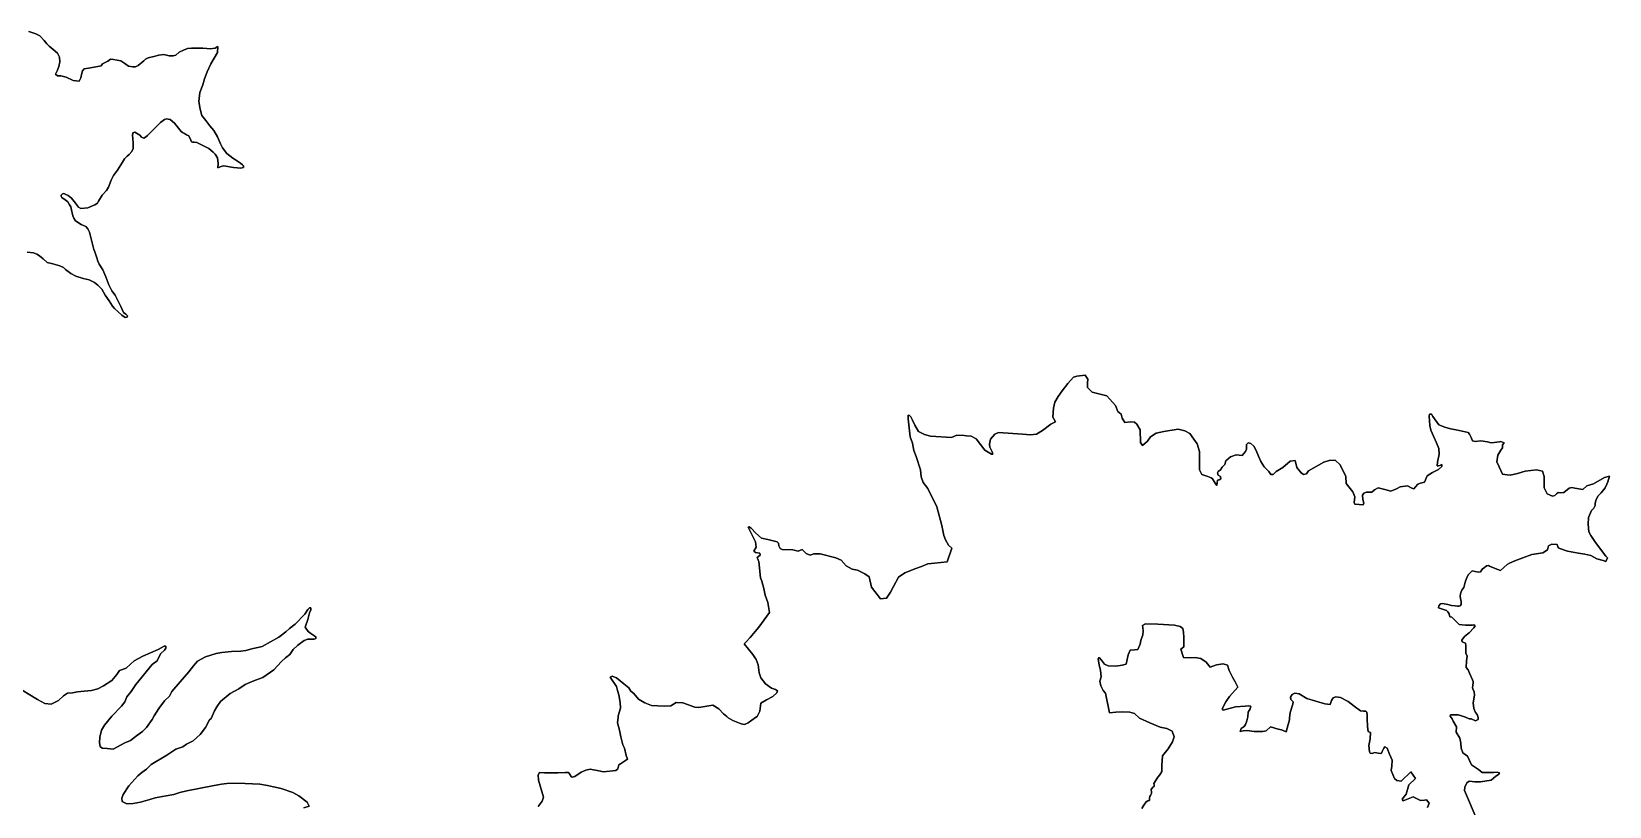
# Model space of a CAD drawing. Header units: inches. Extents: x 141448 to 685535, y 3466439 to 4099221.
# Drawn here: x 455704 to 463404, y 3809832 to 3813614 of the extents above; entities that cross this region are included whole.
import ezdxf

# ---------------------------------------------------------------- set-up
doc = ezdxf.new("R2010")
doc.units = ezdxf.units.IN
doc.header["$MEASUREMENT"] = 0
doc.layers.add('az_county', color=7, linetype='Continuous')

msp = doc.modelspace()

# ---------------------------------------------------------------- linework, layer by layer
at = {"layer": 'az_county'}
for points in [[(455683.34375, 3812537), (455714.4375, 3812533.25), (455729.75, 3812527.75), (455743.03125, 3812519.25), (455761.34375, 3812504.25), (455780.84375, 3812486.75), (455808.25, 3812481), (455841.75, 3812470.5), (455860.03125, 3812462.5), (455869.25, 3812453.25), (455896.53125, 3812433), (455920.9375, 3812420.25), (455955.75, 3812409), (455984.9375, 3812402.75), (456011.125, 3812389.25), (456028.125, 3812376.25), (456047.625, 3812356.25), (456064.03125, 3812327.25), (456083.4375, 3812299.75), (456098.53125, 3812273.25), (456108.9375, 3812262.25), (456145.4375, 3812229.75), (456160.625, 3812218.25), (456171.03125, 3812220), (456171.625, 3812226.75), (456164.9375, 3812234.25), (456153.34375, 3812243.25), (456139.4375, 3812272.75), (456126.125, 3812298.25), (456111.53125, 3812327.25), (456095.84375, 3812349.25), (456080.625, 3812378), (456066.125, 3812416.75), (456051.53125, 3812451.5), (456034.53125, 3812478.25), (456027.9375, 3812493.25), (456023.03125, 3812509), (456012.25, 3812539), (456008.53125, 3812550.75), (455996.53125, 3812595.25), (455986.84375, 3812634.25), (455978.34375, 3812651.75), (455968.75, 3812662), (455945.53125, 3812671.75), (455918.75, 3812690.25), (455910.84375, 3812703.75), (455905.34375, 3812715.25), (455897.53125, 3812749.75), (455895.75, 3812758.75), (455889.75, 3812768), (455881.25, 3812782.25), (455867.84375, 3812792.5), (455852.03125, 3812803.75), (455848.9375, 3812810.25), (455849.53125, 3812815.75), (455855.03125, 3812821.25), (455862.4375, 3812823.25), (455872.25, 3812818.25), (455883.125, 3812814.5), (455898.9375, 3812801), (455919.03125, 3812777.25), (455933.53125, 3812757.5), (455943.9375, 3812750.25), (455978.75, 3812754.25), (456012.34375, 3812768.75), (456025.75, 3812776.25), (456031.34375, 3812786.5), (456048.53125, 3812816.25), (456069.34375, 3812837.75), (456079.125, 3812855.25), (456093.25, 3812889), (456104.84375, 3812911.5), (456123.84375, 3812937.25), (456131.84375, 3812950), (456147.84375, 3812975.75), (456157.625, 3812992.75), (456171.125, 3813006.25), (456179.75, 3813013.25), (456193.125, 3813028.75), (456199.84375, 3813043.25), (456199.34375, 3813065.75), (456198.84375, 3813095.25), (456196.4375, 3813105.75), (456197.75, 3813119.25), (456207.4375, 3813123.25), (456232.4375, 3813108), (456241.53125, 3813098.25), (456251.34375, 3813093.25), (456261.03125, 3813099.25), (456269.625, 3813107.25), (456333.34375, 3813170.75), (456352.84375, 3813184), (456363.84375, 3813188.25), (456371.25, 3813186.25), (456380.9375, 3813185.25), (456401.625, 3813166.75), (456433.84375, 3813126.75), (456441.125, 3813121.75), (456450.25, 3813117), (456460.625, 3813110.75), (456471.53125, 3813105.25), (456480.75, 3813084.5), (456485.53125, 3813076.5), (456490.34375, 3813074.25), (456497.75, 3813073.5), (456511.125, 3813072.25), (456539.75, 3813058), (456569.03125, 3813043.25), (456590.84375, 3813025.5), (456600.625, 3813016.25), (456611.53125, 3812997.75), (456614.53125, 3812969.25), (456613.84375, 3812948.25), (456624.25, 3812953.25), (456634.03125, 3812956.25), (456642.53125, 3812958.25), (456689.53125, 3812951.25), (456725.53125, 3812948), (456732.25, 3812949.25), (456737.75, 3812951), (456738.9375, 3812958.25), (456732.84375, 3812963.25), (456723.125, 3812971.75), (456698.75, 3812987.25), (456686.53125, 3812995.75), (456657.34375, 3813019.25), (456636.75, 3813046.25), (456626.4375, 3813066.75), (456611.25, 3813100.75), (456593.75, 3813130.75), (456573.625, 3813153.75), (456555.34375, 3813179.75), (456535.9375, 3813204.25), (456526.34375, 3813234.75), (456520.34375, 3813272), (456525.9375, 3813316), (456540.75, 3813354.5), (456548.125, 3813383.75), (456561.625, 3813416.75), (456578.84375, 3813455.75), (456611.34375, 3813511.25), (456613.84375, 3813540.75), (456599.84375, 3813532.25), (456576.03125, 3813530.25), (456558.9375, 3813531.75), (456540.75, 3813533), (456506.53125, 3813533.25), (456483.9375, 3813533.25), (456465.625, 3813530.75), (456446.03125, 3813522.75), (456424.75, 3813513.25), (456407.53125, 3813499.25), (456395.34375, 3813496.25), (456376.4375, 3813496.25), (456363.03125, 3813498.75), (456349.625, 3813501.75), (456325.25, 3813498.75), (456300.25, 3813492.75), (456273.84375, 3813485), (456260.4375, 3813479.5), (456251.84375, 3813471.75), (456224.34375, 3813449), (456212.125, 3813441.75), (456198.75, 3813441.75), (456176.75, 3813445.5), (456159.75, 3813457.75), (456139.625, 3813471.25), (456104.84375, 3813478.25), (456089.03125, 3813478.75), (456076.25, 3813469.25), (456051.125, 3813456.25), (456043.75, 3813446), (456027.84375, 3813443), (455982.125, 3813435.75), (455960.75, 3813432.25), (455953.4375, 3813423), (455949.125, 3813411.5), (455945.34375, 3813388.75), (455936.25, 3813371.75), (455906.84375, 3813375.5), (455872.75, 3813390.75), (455846.53125, 3813397.75), (455831.34375, 3813398.25), (455820.9375, 3813405.25), (455824.03125, 3813413.25), (455830.25, 3813425.75), (455837.53125, 3813444.25), (455841.84375, 3813466.25), (455840.125, 3813488.75), (455831.03125, 3813509), (455810.34375, 3813526.25), (455790.34375, 3813543.25), (455778.75, 3813554.25), (455766.53125, 3813570.25), (455744.75, 3813592.5), (455724.53125, 3813602.25), (455690.4375, 3813614)], [(455690.4375, 3813614), (455724.53125, 3813602.25), (455744.75, 3813592.5), (455766.53125, 3813570.25), (455778.75, 3813554.25), (455790.34375, 3813543.25), (455810.34375, 3813526.25), (455831.03125, 3813509), (455840.125, 3813488.75), (455841.84375, 3813466.25), (455837.53125, 3813444.25), (455830.25, 3813425.75), (455824.03125, 3813413.25), (455820.9375, 3813405.25), (455831.34375, 3813398.25), (455846.53125, 3813397.75), (455872.75, 3813390.75), (455906.84375, 3813375.5), (455936.25, 3813371.75), (455945.34375, 3813388.75), (455949.125, 3813411.5), (455953.4375, 3813423), (455960.75, 3813432.25), (455982.125, 3813435.75), (456027.84375, 3813443), (456043.75, 3813446), (456051.125, 3813456.25), (456076.25, 3813469.25), (456089.03125, 3813478.75), (456104.84375, 3813478.25), (456139.625, 3813471.25), (456159.75, 3813457.75), (456176.75, 3813445.5), (456198.75, 3813441.75), (456212.125, 3813441.75), (456224.34375, 3813449), (456251.84375, 3813471.75), (456260.4375, 3813479.5), (456273.84375, 3813485), (456300.25, 3813492.75), (456325.25, 3813498.75), (456349.625, 3813501.75), (456363.03125, 3813498.75), (456376.4375, 3813496.25), (456395.34375, 3813496.25), (456407.53125, 3813499.25), (456424.75, 3813513.25), (456446.03125, 3813522.75), (456465.625, 3813530.75), (456483.9375, 3813533.25), (456506.53125, 3813533.25), (456540.75, 3813533), (456558.9375, 3813531.75), (456576.03125, 3813530.25), (456599.84375, 3813532.25), (456613.84375, 3813540.75), (456611.34375, 3813511.25), (456578.84375, 3813455.75), (456561.625, 3813416.75), (456548.125, 3813383.75), (456540.75, 3813354.5), (456525.9375, 3813316), (456520.34375, 3813272), (456526.34375, 3813234.75), (456535.9375, 3813204.25), (456555.34375, 3813179.75), (456573.625, 3813153.75), (456593.75, 3813130.75), (456611.25, 3813100.75), (456626.4375, 3813066.75), (456636.75, 3813046.25), (456657.34375, 3813019.25), (456686.53125, 3812995.75), (456698.75, 3812987.25), (456723.125, 3812971.75), (456732.84375, 3812963.25), (456738.9375, 3812958.25), (456737.75, 3812951), (456732.25, 3812949.25), (456725.53125, 3812948), (456689.53125, 3812951.25), (456642.53125, 3812958.25), (456634.03125, 3812956.25), (456624.25, 3812953.25), (456613.84375, 3812948.25), (456614.53125, 3812969.25), (456611.53125, 3812997.75), (456600.625, 3813016.25), (456590.84375, 3813025.5), (456569.03125, 3813043.25), (456539.75, 3813058), (456511.125, 3813072.25), (456497.75, 3813073.5), (456490.34375, 3813074.25), (456485.53125, 3813076.5), (456480.75, 3813084.5), (456471.53125, 3813105.25), (456460.625, 3813110.75), (456450.25, 3813117), (456441.125, 3813121.75), (456433.84375, 3813126.75), (456401.625, 3813166.75), (456380.9375, 3813185.25), (456371.25, 3813186.25), (456363.84375, 3813188.25), (456352.84375, 3813184), (456333.34375, 3813170.75), (456269.625, 3813107.25), (456261.03125, 3813099.25), (456251.34375, 3813093.25), (456241.53125, 3813098.25), (456232.4375, 3813108), (456207.4375, 3813123.25), (456197.75, 3813119.25), (456196.4375, 3813105.75), (456198.84375, 3813095.25), (456199.34375, 3813065.75), (456199.84375, 3813043.25), (456193.125, 3813028.75), (456179.75, 3813013.25), (456171.125, 3813006.25), (456157.625, 3812992.75), (456147.84375, 3812975.75), (456131.84375, 3812950), (456123.84375, 3812937.25), (456104.84375, 3812911.5), (456093.25, 3812889), (456079.125, 3812855.25), (456069.34375, 3812837.75), (456048.53125, 3812816.25), (456031.34375, 3812786.5), (456025.75, 3812776.25), (456012.34375, 3812768.75), (455978.75, 3812754.25), (455943.9375, 3812750.25), (455933.53125, 3812757.5), (455919.03125, 3812777.25), (455898.9375, 3812801), (455883.125, 3812814.5), (455872.25, 3812818.25), (455862.4375, 3812823.25), (455855.03125, 3812821.25), (455849.53125, 3812815.75), (455848.9375, 3812810.25), (455852.03125, 3812803.75), (455867.84375, 3812792.5), (455881.25, 3812782.25), (455889.75, 3812768), (455895.75, 3812758.75), (455897.53125, 3812749.75), (455905.34375, 3812715.25), (455910.84375, 3812703.75), (455918.75, 3812690.25), (455945.53125, 3812671.75), (455968.75, 3812662), (455978.34375, 3812651.75), (455986.84375, 3812634.25), (455996.53125, 3812595.25), (456008.53125, 3812550.75), (456012.25, 3812539), (456023.03125, 3812509), (456027.9375, 3812493.25), (456034.53125, 3812478.25), (456051.53125, 3812451.5), (456066.125, 3812416.75), (456080.625, 3812378), (456095.84375, 3812349.25), (456111.53125, 3812327.25), (456126.125, 3812298.25), (456139.4375, 3812272.75), (456153.34375, 3812243.25), (456164.9375, 3812234.25), (456171.625, 3812226.75), (456171.03125, 3812220), (456160.625, 3812218.25), (456145.4375, 3812229.75), (456108.9375, 3812262.25), (456098.53125, 3812273.25), (456083.4375, 3812299.75), (456064.03125, 3812327.25), (456047.625, 3812356.25), (456028.125, 3812376.25), (456011.125, 3812389.25), (455984.9375, 3812402.75), (455955.75, 3812409), (455920.9375, 3812420.25), (455896.53125, 3812433), (455869.25, 3812453.25), (455860.03125, 3812462.5), (455841.75, 3812470.5), (455808.25, 3812481), (455780.84375, 3812486.75), (455761.34375, 3812504.25), (455743.03125, 3812519.25), (455729.75, 3812527.75), (455714.4375, 3812533.25), (455683.34375, 3812537)], [(462758.875, 3809764.75), (462697.0625, 3809909.25), (462697.78125, 3809925.75), (462707.5625, 3809947.75), (462719.78125, 3809955.25), (462733.78125, 3809953.75), (462746.5625, 3809952), (462775.28125, 3809952.5), (462826.5625, 3809959.75), (462849.15625, 3809979.75), (462863.28125, 3809987.75), (462866.875, 3809995.75), (462856.5625, 3809999.75), (462837.65625, 3809997.5), (462823.0625, 3809997), (462783.375, 3809998.25), (462764.46875, 3810013), (462731.0625, 3810035.25), (462711.5625, 3810078), (462689.0625, 3810094), (462680.0625, 3810116), (462678.28125, 3810141.75), (462674.0625, 3810164.75), (462656.46875, 3810194.75), (462657.15625, 3810220), (462641.375, 3810248.75), (462635.875, 3810260.25), (462626.875, 3810273.25), (462629.28125, 3810280), (462646.375, 3810279.25), (462665.28125, 3810279.75), (462681.78125, 3810273.75), (462701.28125, 3810268.25), (462718.875, 3810260.25), (462730.0625, 3810259.25), (462751.28125, 3810250.75), (462764.0625, 3810256.25), (462764.0625, 3810265.5), (462759.28125, 3810280.75), (462750.0625, 3810291.25), (462742.28125, 3810310.25), (462738.65625, 3810337.25), (462746.0625, 3810375), (462744.375, 3810392.25), (462738.28125, 3810405.5), (462735.28125, 3810411.75), (462737.78125, 3810423.25), (462739.5625, 3810434.75), (462739.5625, 3810441.75), (462735.375, 3810449.75), (462720.875, 3810482.75), (462714.78125, 3810499.25), (462705.65625, 3810510.25), (462707.0625, 3810543.25), (462709.5625, 3810565.25), (462704.0625, 3810580.5), (462702.875, 3810598.25), (462704.15625, 3810616.5), (462702.375, 3810628.75), (462693.28125, 3810632.5), (462685.96875, 3810636.25), (462683.5625, 3810644.25), (462697.5625, 3810660.75), (462712.875, 3810674.75), (462719.0625, 3810679.5), (462742.875, 3810703.25), (462749.65625, 3810714.25), (462741.78125, 3810718.5), (462735.0625, 3810716.75), (462701.46875, 3810716.25), (462670.375, 3810720), (462647.875, 3810742.75), (462635.78125, 3810755.5), (462625.875, 3810757.25), (462621.78125, 3810772.25), (462615.65625, 3810782.5), (462608.96875, 3810789.25), (462594.96875, 3810793.5), (462585.15625, 3810796), (462569.96875, 3810801.75), (462571.78125, 3810810.75), (462580.375, 3810821.75), (462589.5625, 3810822.75), (462615.15625, 3810817.25), (462632.875, 3810812.25), (462650.5625, 3810811.25), (462662.0625, 3810809.25), (462668.78125, 3810809.75), (462676.15625, 3810811), (462679.875, 3810817.25), (462679.875, 3810824.5), (462681.0625, 3810832.25), (462679.28125, 3810839.75), (462678.0625, 3810845.25), (462676.28125, 3810859.75), (462677.5625, 3810869.75), (462680.65625, 3810880.25), (462683.0625, 3810888), (462687.96875, 3810894.25), (462694.0625, 3810901.25), (462700.28125, 3810926.5), (462705.875, 3810944.75), (462714.46875, 3810961.75), (462734.65625, 3810981.25), (462763.875, 3810975.75), (462775.46875, 3810977), (462784.78125, 3810991), (462792.0625, 3810997), (462804.875, 3811006.25), (462814.0625, 3811008.75), (462819.5625, 3811004.25), (462845.78125, 3810993.75), (462872.5625, 3810983.25), (462904.96875, 3811013.75), (462916.5625, 3811018.75), (462942.875, 3811030.25), (462981.875, 3811044.75), (463024.65625, 3811062.25), (463079.5625, 3811069.5), (463102.28125, 3811084), (463106.5625, 3811103.75), (463123.0625, 3811111.5), (463148.65625, 3811110.75), (463152.28125, 3811098.5), (463157.78125, 3811092.25), (463199.28125, 3811077.75), (463253.46875, 3811068.25), (463284.5625, 3811063.75), (463313.875, 3811056.5), (463343.0625, 3811041.25), (463374.15625, 3811032.25), (463386.375, 3811028.25), (463394.375, 3811045.25), (463387.0625, 3811053.75), (463336.5625, 3811120), (463313.5625, 3811153.75), (463303.875, 3811172.75), (463300.28125, 3811210.5), (463301.65625, 3811242.25), (463316.375, 3811275.75), (463328.5625, 3811287.5), (463334.78125, 3811300.25), (463334.15625, 3811312.5), (463338.5625, 3811329.75), (463349.5625, 3811348.5), (463363.0625, 3811362.5), (463382.5625, 3811386.75), (463391.875, 3811404.75), (463396.15625, 3811416.25), (463404.15625, 3811444.75), (463380.375, 3811437.75), (463325.96875, 3811407.25), (463293.5625, 3811396.25), (463274.5625, 3811378.75), (463234.96875, 3811385.75), (463220.375, 3811389.25), (463207.5625, 3811386.25), (463181.875, 3811363.75), (463164.78125, 3811363.25), (463153.78125, 3811365), (463145.28125, 3811357.75), (463138.46875, 3811349.75), (463126.28125, 3811346.25), (463100.65625, 3811358.5), (463085.5625, 3811387.75), (463084.96875, 3811408.25), (463086.28125, 3811441.75), (463077.875, 3811468), (463048.5625, 3811475.25), (462993.0625, 3811467.75), (462955.15625, 3811456.75), (462919.15625, 3811448.25), (462905.78125, 3811450.75), (462882.5625, 3811454), (462865.5625, 3811490.25), (462855.28125, 3811514), (462859.0625, 3811547), (462874.375, 3811570.75), (462882.96875, 3811582.25), (462881.78125, 3811596.25), (462890.96875, 3811606.75), (462873.875, 3811613.5), (462867.875, 3811612.25), (462841.5625, 3811608.75), (462827.5625, 3811606.25), (462808.65625, 3811611.75), (462776.875, 3811615.75), (462749.46875, 3811614), (462735.46875, 3811615.75), (462729.375, 3811632.25), (462721.5625, 3811648.75), (462714.875, 3811657.5), (462656.875, 3811670.5), (462628.875, 3811675.5), (462600.28125, 3811683.5), (462571.5625, 3811694.75), (462543.0625, 3811735.75), (462536.375, 3811746.25), (462525.96875, 3811747.25), (462524.15625, 3811737), (462528.28125, 3811691.25), (462533.0625, 3811669.25), (462545.15625, 3811638.5), (462560.375, 3811607.25), (462571.28125, 3811579.25), (462573.5625, 3811551), (462564.28125, 3811512.5), (462563.0625, 3811495.25), (462569.78125, 3811494.75), (462580.78125, 3811497.75), (462586.875, 3811500.25), (462585.5625, 3811491.75), (462569.65625, 3811476.25), (462540.375, 3811462.5), (462514.0625, 3811446), (462501.15625, 3811415.5), (462482.875, 3811410), (462468.78125, 3811405.75), (462458.375, 3811392.25), (462449.15625, 3811382), (462440.0625, 3811385.25), (462418.0625, 3811396.25), (462382.78125, 3811391.5), (462364.375, 3811383), (462336.875, 3811370.75), (462308.28125, 3811378.75), (462275.875, 3811387.5), (462258.28125, 3811377.25), (462244.15625, 3811366.25), (462217.875, 3811365.25), (462205.0625, 3811361.5), (462198.375, 3811351.25), (462200.78125, 3811330.25), (462204.875, 3811312.75), (462202.46875, 3811304.75), (462183.5625, 3811305.75), (462162.28125, 3811307.75), (462158.5625, 3811315.75), (462161.0625, 3811343.25), (462152.65625, 3811368.25), (462119.875, 3811408.75), (462117.46875, 3811443), (462090.28125, 3811498.75), (462066.46875, 3811522.25), (462036.5625, 3811520.25), (462009.78125, 3811512.5), (461935.78125, 3811469.75), (461925.96875, 3811454.75), (461911.375, 3811452.75), (461899.78125, 3811460.25), (461879.0625, 3811486), (461869.875, 3811519.75), (461845.65625, 3811516.75), (461810.15625, 3811486.75), (461778.375, 3811466.75), (461763.65625, 3811452.25), (461751.46875, 3811452.75), (461741.78125, 3811466.25), (461718.65625, 3811489), (461702.875, 3811515.75), (461691.375, 3811541), (461680.46875, 3811568.75), (461669.5625, 3811590.75), (461654.375, 3811602.75), (461641.5625, 3811606.75), (461632.375, 3811598.75), (461632.28125, 3811576.25), (461628.5625, 3811564.5), (461612.0625, 3811544.25), (461582.78125, 3811547.5), (461555.28125, 3811538.25), (461532.0625, 3811518.25), (461527.78125, 3811501.25), (461513.65625, 3811488.5), (461506.28125, 3811475.75), (461494.65625, 3811467.25), (461491.5625, 3811461), (461494.5625, 3811449.25), (461505.5625, 3811442.75), (461508.5625, 3811430.25), (461499.375, 3811426.75), (461490.875, 3811423.75), (461488.96875, 3811398.75), (461479.875, 3811409.25), (461467.78125, 3811430.5), (461460.375, 3811436), (461444.5625, 3811441.75), (461415.875, 3811452.75), (461403.15625, 3811474.75), (461402.875, 3811564), (461391.96875, 3811601.75), (461375.5625, 3811624.75), (461356.78125, 3811652.75), (461331.78125, 3811665.75), (461299.46875, 3811673.25), (461229.875, 3811662.25), (461191.46875, 3811653.75), (461164.5625, 3811636.25), (461149.28125, 3811614.25), (461125.96875, 3811593), (461115.0625, 3811608.25), (461113.375, 3811670.75), (461098.28125, 3811697.75), (461087.28125, 3811708.25), (461066.5625, 3811709.25), (461039.0625, 3811706.25), (461026.96875, 3811726.75), (461022.15625, 3811746.75), (461005.78125, 3811759.75), (460993.5625, 3811789.75), (460951.65625, 3811836.75), (460879.78125, 3811854.75), (460857.875, 3811876.75), (460857.46875, 3811891), (460857.28125, 3811899.5), (460859.15625, 3811916.75), (460845.28125, 3811936.25), (460804.875, 3811932.25), (460789.0625, 3811927.25), (460761.5625, 3811896.25), (460733.375, 3811860.25), (460713.78125, 3811832.75), (460698.375, 3811805.75), (460690.96875, 3811776), (460688.375, 3811732), (460701.78125, 3811710), (460677.875, 3811698.25), (460638.15625, 3811666.75), (460607.5625, 3811649.75), (460578.28125, 3811646.25), (460540.46875, 3811649.25), (460422.15625, 3811657.25), (460405.0625, 3811649.75), (460383.5625, 3811624.75), (460379.28125, 3811600.25), (460379.875, 3811586.25), (460392.5625, 3811562.25), (460394.96875, 3811551.25), (460388.28125, 3811552), (460355.375, 3811571.25), (460313.46875, 3811626.25), (460289.78125, 3811639.75), (460267.375, 3811641.25), (460254.875, 3811642.25), (460218.96875, 3811643.75), (460193.28125, 3811632.75), (460091.375, 3811638.75), (460061.5625, 3811647.75), (460032.875, 3811662.75), (460014.0625, 3811693.75), (460003.28125, 3811717.25), (459994.78125, 3811734.25), (459988.65625, 3811739.75), (459981.875, 3811741), (459981.875, 3811724), (459992.5625, 3811635.75), (460002.875, 3811605.75), (460010.0625, 3811569.25), (460020.96875, 3811539.75), (460042.78125, 3811474.25), (460045.65625, 3811441.25), (460055.375, 3811413.75), (460078.375, 3811383.75), (460121.375, 3811295), (460146.15625, 3811203.25), (460156.375, 3811154.25), (460164.875, 3811133.5), (460178.15625, 3811107.25), (460194.5625, 3811092.25), (460173.0625, 3811025.25), (460110.78125, 3811019.25), (460077.28125, 3811015.75), (460047.28125, 3811003.75), (460019.78125, 3810994), (459966.0625, 3810972.75), (459935.46875, 3810951.5), (459909.78125, 3810906.25), (459895.5625, 3810878.25), (459875.96875, 3810848.25), (459846.65625, 3810844.75), (459803.5625, 3810903), (459790.875, 3810952.5), (459770.875, 3810967.75), (459734.28125, 3810984.5), (459709.28125, 3810990.25), (459679.375, 3811006.75), (459655.0625, 3811033.75), (459628.875, 3811044.75), (459553.375, 3811064.75), (459520.96875, 3811065.25), (459503.84375, 3811058.75), (459484.9375, 3811066.75), (459465.53125, 3811086.25), (459445.34375, 3811077.25), (459418.53125, 3811085.25), (459367.34375, 3811086), (459356.9375, 3811091.5), (459350.84375, 3811103.75), (459349.03125, 3811116.75), (459342.34375, 3811124), (459329.53125, 3811126.5), (459297.25, 3811134.5), (459265.53125, 3811142), (459239.4375, 3811165.25), (459215.75, 3811191), (459205.34375, 3811197.25), (459200.53125, 3811194.75), (459216.25, 3811166), (459236.84375, 3811123.75), (459239.84375, 3811098), (459228.25, 3811078.5), (459237.34375, 3811071.75), (459258.625, 3811068), (459260.4375, 3811058.75), (459244.53125, 3811046.75), (459250.03125, 3811034.25), (459253.03125, 3811028.25), (459261.9375, 3810948.25), (459267.9375, 3810931.75), (459278.25, 3810895.75), (459284.84375, 3810863.25), (459296.9375, 3810828.25), (459305.34375, 3810778.25), (459253.84375, 3810707.25), (459226.84375, 3810676.75), (459210.9375, 3810657.25), (459189.53125, 3810634.25), (459180.9375, 3810626.25), (459224.125, 3810574.25), (459239.84375, 3810549.75), (459249.53125, 3810522.75), (459254.9375, 3810483.75), (459262.84375, 3810459.75), (459285.25, 3810430.25), (459315.75, 3810409.5), (459334.625, 3810402.25), (459343.75, 3810396), (459341.25, 3810387.25), (459321.75, 3810368.5), (459290.53125, 3810353.25), (459263.03125, 3810336.25), (459258.03125, 3810296.75), (459244.53125, 3810271.75), (459237.53125, 3810266.75), (459200.53125, 3810240), (459184.03125, 3810231.5), (459167.53125, 3810234.75), (459126.03125, 3810251.75), (459102.9375, 3810265.25), (459096.75, 3810270.75), (459081.625, 3810283.75), (459057.9375, 3810308.25), (459029.34375, 3810326.25), (458960.34375, 3810315.25), (458940.84375, 3810317.25), (458882.9375, 3810338.25), (458849.34375, 3810340.25), (458823.75, 3810323.75), (458791.34375, 3810321.25), (458729.125, 3810325.25), (458704.34375, 3810335.25), (458696.84375, 3810338.25), (458665.25, 3810356), (458642.75, 3810383), (458628.75, 3810395.25), (458618.34375, 3810411.75), (458595.25, 3810430.75), (458558.125, 3810459.75), (458536.84375, 3810467.75), (458527.03125, 3810463.5), (458558.625, 3810416.75), (458564.03125, 3810397.25), (458569.53125, 3810376.5), (458577.34375, 3810340.25), (458578.4375, 3810311.75), (458567.34375, 3810275), (458566.625, 3810268.5), (458563.53125, 3810239.75), (458573.25, 3810204.25), (458580.34375, 3810171.25), (458590.03125, 3810132.5), (458597.9375, 3810116), (458606.34375, 3810081.25), (458611.84375, 3810062.75), (458577.53125, 3810040.25), (458570.84375, 3810034.75), (458565.84375, 3810015.75), (458555.53125, 3810008), (458495.75, 3810000.75), (458472.53125, 3810006.25), (458429.84375, 3810014.5), (458408.4375, 3810009.25), (458385.84375, 3810000), (458354.75, 3809978.75), (458343.03125, 3809975.75), (458337.03125, 3809978.75), (458328.53125, 3809991), (458324.84375, 3809997.25), (458307.75, 3809997.75), (458273.03125, 3809996.75), (458235.125, 3809995.75), (458207.03125, 3809996.75), (458183.34375, 3809998.25), (458176.53125, 3809986.75), (458178.34375, 3809960.75), (458203.03125, 3809877.75), (458195.75, 3809857.75), (458176.75, 3809831.25)], [(458176.75, 3809831.25), (458195.75, 3809857.75), (458203.03125, 3809877.75), (458178.34375, 3809960.75), (458176.53125, 3809986.75), (458183.34375, 3809998.25), (458207.03125, 3809996.75), (458235.125, 3809995.75), (458273.03125, 3809996.75), (458307.75, 3809997.75), (458324.84375, 3809997.25), (458328.53125, 3809991), (458337.03125, 3809978.75), (458343.03125, 3809975.75), (458354.75, 3809978.75), (458385.84375, 3810000), (458408.4375, 3810009.25), (458429.84375, 3810014.5), (458472.53125, 3810006.25), (458495.75, 3810000.75), (458555.53125, 3810008), (458565.84375, 3810015.75), (458570.84375, 3810034.75), (458577.53125, 3810040.25), (458611.84375, 3810062.75), (458606.34375, 3810081.25), (458597.9375, 3810116), (458590.03125, 3810132.5), (458580.34375, 3810171.25), (458573.25, 3810204.25), (458563.53125, 3810239.75), (458566.625, 3810268.5), (458567.34375, 3810275), (458578.4375, 3810311.75), (458577.34375, 3810340.25), (458569.53125, 3810376.5), (458564.03125, 3810397.25), (458558.625, 3810416.75), (458527.03125, 3810463.5), (458536.84375, 3810467.75), (458558.125, 3810459.75), (458595.25, 3810430.75), (458618.34375, 3810411.75), (458628.75, 3810395.25), (458642.75, 3810383), (458665.25, 3810356), (458696.84375, 3810338.25), (458704.34375, 3810335.25), (458729.125, 3810325.25), (458791.34375, 3810321.25), (458823.75, 3810323.75), (458849.34375, 3810340.25), (458882.9375, 3810338.25), (458940.84375, 3810317.25), (458960.34375, 3810315.25), (459029.34375, 3810326.25), (459057.9375, 3810308.25), (459081.625, 3810283.75), (459096.75, 3810270.75), (459102.9375, 3810265.25), (459126.03125, 3810251.75), (459167.53125, 3810234.75), (459184.03125, 3810231.5), (459200.53125, 3810240), (459237.53125, 3810266.75), (459244.53125, 3810271.75), (459258.03125, 3810296.75), (459263.03125, 3810336.25), (459290.53125, 3810353.25), (459321.75, 3810368.5), (459341.25, 3810387.25), (459343.75, 3810396), (459334.625, 3810402.25), (459315.75, 3810409.5), (459285.25, 3810430.25), (459262.84375, 3810459.75), (459254.9375, 3810483.75), (459249.53125, 3810522.75), (459239.84375, 3810549.75), (459224.125, 3810574.25), (459180.9375, 3810626.25), (459189.53125, 3810634.25), (459210.9375, 3810657.25), (459226.84375, 3810676.75), (459253.84375, 3810707.25), (459305.34375, 3810778.25), (459296.9375, 3810828.25), (459284.84375, 3810863.25), (459278.25, 3810895.75), (459267.9375, 3810931.75), (459261.9375, 3810948.25), (459253.03125, 3811028.25), (459250.03125, 3811034.25), (459244.53125, 3811046.75), (459260.4375, 3811058.75), (459258.625, 3811068), (459237.34375, 3811071.75), (459228.25, 3811078.5), (459239.84375, 3811098), (459236.84375, 3811123.75), (459216.25, 3811166), (459200.53125, 3811194.75), (459205.34375, 3811197.25), (459215.75, 3811191), (459239.4375, 3811165.25), (459265.53125, 3811142), (459297.25, 3811134.5), (459329.53125, 3811126.5), (459342.34375, 3811124), (459349.03125, 3811116.75), (459350.84375, 3811103.75), (459356.9375, 3811091.5), (459367.34375, 3811086), (459418.53125, 3811085.25), (459445.34375, 3811077.25), (459465.53125, 3811086.25), (459484.9375, 3811066.75), (459503.84375, 3811058.75), (459520.96875, 3811065.25), (459553.375, 3811064.75), (459628.875, 3811044.75), (459655.0625, 3811033.75), (459679.375, 3811006.75), (459709.28125, 3810990.25), (459734.28125, 3810984.5), (459770.875, 3810967.75), (459790.875, 3810952.5), (459803.5625, 3810903), (459846.65625, 3810844.75), (459875.96875, 3810848.25), (459895.5625, 3810878.25), (459909.78125, 3810906.25), (459935.46875, 3810951.5), (459966.0625, 3810972.75), (460019.78125, 3810994), (460047.28125, 3811003.75), (460077.28125, 3811015.75), (460110.78125, 3811019.25), (460173.0625, 3811025.25), (460194.5625, 3811092.25), (460178.15625, 3811107.25), (460164.875, 3811133.5), (460156.375, 3811154.25), (460146.15625, 3811203.25), (460121.375, 3811295), (460078.375, 3811383.75), (460055.375, 3811413.75), (460045.65625, 3811441.25), (460042.78125, 3811474.25), (460020.96875, 3811539.75), (460010.0625, 3811569.25), (460002.875, 3811605.75), (459992.5625, 3811635.75), (459981.875, 3811724), (459981.875, 3811741), (459988.65625, 3811739.75), (459994.78125, 3811734.25), (460003.28125, 3811717.25), (460014.0625, 3811693.75), (460032.875, 3811662.75), (460061.5625, 3811647.75), (460091.375, 3811638.75), (460193.28125, 3811632.75), (460218.96875, 3811643.75), (460254.875, 3811642.25), (460267.375, 3811641.25), (460289.78125, 3811639.75), (460313.46875, 3811626.25), (460355.375, 3811571.25), (460388.28125, 3811552), (460394.96875, 3811551.25), (460392.5625, 3811562.25), (460379.875, 3811586.25), (460379.28125, 3811600.25), (460383.5625, 3811624.75), (460405.0625, 3811649.75), (460422.15625, 3811657.25), (460540.46875, 3811649.25), (460578.28125, 3811646.25), (460607.5625, 3811649.75), (460638.15625, 3811666.75), (460677.875, 3811698.25), (460701.78125, 3811710), (460688.375, 3811732), (460690.96875, 3811776), (460698.375, 3811805.75), (460713.78125, 3811832.75), (460733.375, 3811860.25), (460761.5625, 3811896.25), (460789.0625, 3811927.25), (460804.875, 3811932.25), (460845.28125, 3811936.25), (460859.15625, 3811916.75), (460857.28125, 3811899.5), (460857.46875, 3811891), (460857.875, 3811876.75), (460879.78125, 3811854.75), (460951.65625, 3811836.75), (460993.5625, 3811789.75), (461005.78125, 3811759.75), (461022.15625, 3811746.75), (461026.96875, 3811726.75), (461039.0625, 3811706.25), (461066.5625, 3811709.25), (461087.28125, 3811708.25), (461098.28125, 3811697.75), (461113.375, 3811670.75), (461115.0625, 3811608.25), (461125.96875, 3811593), (461149.28125, 3811614.25), (461164.5625, 3811636.25), (461191.46875, 3811653.75), (461229.875, 3811662.25), (461299.46875, 3811673.25), (461331.78125, 3811665.75), (461356.78125, 3811652.75), (461375.5625, 3811624.75), (461391.96875, 3811601.75), (461402.875, 3811564), (461403.15625, 3811474.75), (461415.875, 3811452.75), (461444.5625, 3811441.75), (461460.375, 3811436), (461467.78125, 3811430.5), (461479.875, 3811409.25), (461488.96875, 3811398.75), (461490.875, 3811423.75), (461499.375, 3811426.75), (461508.5625, 3811430.25), (461505.5625, 3811442.75), (461494.5625, 3811449.25), (461491.5625, 3811461), (461494.65625, 3811467.25), (461506.28125, 3811475.75), (461513.65625, 3811488.5), (461527.78125, 3811501.25), (461532.0625, 3811518.25), (461555.28125, 3811538.25), (461582.78125, 3811547.5), (461612.0625, 3811544.25), (461628.5625, 3811564.5), (461632.28125, 3811576.25), (461632.375, 3811598.75), (461641.5625, 3811606.75), (461654.375, 3811602.75), (461669.5625, 3811590.75), (461680.46875, 3811568.75), (461691.375, 3811541), (461702.875, 3811515.75), (461718.65625, 3811489), (461741.78125, 3811466.25), (461751.46875, 3811452.75), (461763.65625, 3811452.25), (461778.375, 3811466.75), (461810.15625, 3811486.75), (461845.65625, 3811516.75), (461869.875, 3811519.75), (461879.0625, 3811486), (461899.78125, 3811460.25), (461911.375, 3811452.75), (461925.96875, 3811454.75), (461935.78125, 3811469.75), (462009.78125, 3811512.5), (462036.5625, 3811520.25), (462066.46875, 3811522.25), (462090.28125, 3811498.75), (462117.46875, 3811443), (462119.875, 3811408.75), (462152.65625, 3811368.25), (462161.0625, 3811343.25), (462158.5625, 3811315.75), (462162.28125, 3811307.75), (462183.5625, 3811305.75), (462202.46875, 3811304.75), (462204.875, 3811312.75), (462200.78125, 3811330.25), (462198.375, 3811351.25), (462205.0625, 3811361.5), (462217.875, 3811365.25), (462244.15625, 3811366.25), (462258.28125, 3811377.25), (462275.875, 3811387.5), (462308.28125, 3811378.75), (462336.875, 3811370.75), (462364.375, 3811383), (462382.78125, 3811391.5), (462418.0625, 3811396.25), (462440.0625, 3811385.25), (462449.15625, 3811382), (462458.375, 3811392.25), (462468.78125, 3811405.75), (462482.875, 3811410), (462501.15625, 3811415.5), (462514.0625, 3811446), (462540.375, 3811462.5), (462569.65625, 3811476.25), (462585.5625, 3811491.75), (462586.875, 3811500.25), (462580.78125, 3811497.75), (462569.78125, 3811494.75), (462563.0625, 3811495.25), (462564.28125, 3811512.5), (462573.5625, 3811551), (462571.28125, 3811579.25), (462560.375, 3811607.25), (462545.15625, 3811638.5), (462533.0625, 3811669.25), (462528.28125, 3811691.25), (462524.15625, 3811737), (462525.96875, 3811747.25), (462536.375, 3811746.25), (462543.0625, 3811735.75), (462571.5625, 3811694.75), (462600.28125, 3811683.5), (462628.875, 3811675.5), (462656.875, 3811670.5), (462714.875, 3811657.5), (462721.5625, 3811648.75), (462729.375, 3811632.25), (462735.46875, 3811615.75), (462749.46875, 3811614), (462776.875, 3811615.75), (462808.65625, 3811611.75), (462827.5625, 3811606.25), (462841.5625, 3811608.75), (462867.875, 3811612.25), (462873.875, 3811613.5), (462890.96875, 3811606.75), (462881.78125, 3811596.25), (462882.96875, 3811582.25), (462874.375, 3811570.75), (462859.0625, 3811547), (462855.28125, 3811514), (462865.5625, 3811490.25), (462882.5625, 3811454), (462905.78125, 3811450.75), (462919.15625, 3811448.25), (462955.15625, 3811456.75), (462993.0625, 3811467.75), (463048.5625, 3811475.25), (463077.875, 3811468), (463086.28125, 3811441.75), (463084.96875, 3811408.25), (463085.5625, 3811387.75), (463100.65625, 3811358.5), (463126.28125, 3811346.25), (463138.46875, 3811349.75), (463145.28125, 3811357.75), (463153.78125, 3811365), (463164.78125, 3811363.25), (463181.875, 3811363.75), (463207.5625, 3811386.25), (463220.375, 3811389.25), (463234.96875, 3811385.75), (463274.5625, 3811378.75), (463293.5625, 3811396.25), (463325.96875, 3811407.25), (463380.375, 3811437.75), (463404.15625, 3811444.75), (463396.15625, 3811416.25), (463391.875, 3811404.75), (463382.5625, 3811386.75), (463363.0625, 3811362.5), (463349.5625, 3811348.5), (463338.5625, 3811329.75), (463334.15625, 3811312.5), (463334.78125, 3811300.25), (463328.5625, 3811287.5), (463316.375, 3811275.75), (463301.65625, 3811242.25), (463300.28125, 3811210.5), (463303.875, 3811172.75), (463313.5625, 3811153.75), (463336.5625, 3811120), (463387.0625, 3811053.75), (463394.375, 3811045.25), (463386.375, 3811028.25), (463374.15625, 3811032.25), (463343.0625, 3811041.25), (463313.875, 3811056.5), (463284.5625, 3811063.75), (463253.46875, 3811068.25), (463199.28125, 3811077.75), (463157.78125, 3811092.25), (463152.28125, 3811098.5), (463148.65625, 3811110.75), (463123.0625, 3811111.5), (463106.5625, 3811103.75), (463102.28125, 3811084), (463079.5625, 3811069.5), (463024.65625, 3811062.25), (462981.875, 3811044.75), (462942.875, 3811030.25), (462916.5625, 3811018.75), (462904.96875, 3811013.75), (462872.5625, 3810983.25), (462845.78125, 3810993.75), (462819.5625, 3811004.25), (462814.0625, 3811008.75), (462804.875, 3811006.25), (462792.0625, 3810997), (462784.78125, 3810991), (462775.46875, 3810977), (462763.875, 3810975.75), (462734.65625, 3810981.25), (462714.46875, 3810961.75), (462705.875, 3810944.75), (462700.28125, 3810926.5), (462694.0625, 3810901.25), (462687.96875, 3810894.25), (462683.0625, 3810888), (462680.65625, 3810880.25), (462677.5625, 3810869.75), (462676.28125, 3810859.75), (462678.0625, 3810845.25), (462679.28125, 3810839.75), (462681.0625, 3810832.25), (462679.875, 3810824.5), (462679.875, 3810817.25), (462676.15625, 3810811), (462668.78125, 3810809.75), (462662.0625, 3810809.25), (462650.5625, 3810811.25), (462632.875, 3810812.25), (462615.15625, 3810817.25), (462589.5625, 3810822.75), (462580.375, 3810821.75), (462571.78125, 3810810.75), (462569.96875, 3810801.75), (462585.15625, 3810796), (462594.96875, 3810793.5), (462608.96875, 3810789.25), (462615.65625, 3810782.5), (462621.78125, 3810772.25), (462625.875, 3810757.25), (462635.78125, 3810755.5), (462647.875, 3810742.75), (462670.375, 3810720), (462701.46875, 3810716.25), (462735.0625, 3810716.75), (462741.78125, 3810718.5), (462749.65625, 3810714.25), (462742.875, 3810703.25), (462719.0625, 3810679.5), (462712.875, 3810674.75), (462697.5625, 3810660.75), (462683.5625, 3810644.25), (462685.96875, 3810636.25), (462693.28125, 3810632.5), (462702.375, 3810628.75), (462704.15625, 3810616.5), (462702.875, 3810598.25), (462704.0625, 3810580.5), (462709.5625, 3810565.25), (462707.0625, 3810543.25), (462705.65625, 3810510.25), (462714.78125, 3810499.25), (462720.875, 3810482.75), (462735.375, 3810449.75), (462739.5625, 3810441.75), (462739.5625, 3810434.75), (462737.78125, 3810423.25), (462735.28125, 3810411.75), (462738.28125, 3810405.5), (462744.375, 3810392.25), (462746.0625, 3810375), (462738.65625, 3810337.25), (462742.28125, 3810310.25), (462750.0625, 3810291.25), (462759.28125, 3810280.75), (462764.0625, 3810265.5), (462764.0625, 3810256.25), (462751.28125, 3810250.75), (462730.0625, 3810259.25), (462718.875, 3810260.25), (462701.28125, 3810268.25), (462681.78125, 3810273.75), (462665.28125, 3810279.75), (462646.375, 3810279.25), (462629.28125, 3810280), (462626.875, 3810273.25), (462635.875, 3810260.25), (462641.375, 3810248.75), (462657.15625, 3810220), (462656.46875, 3810194.75), (462674.0625, 3810164.75), (462678.28125, 3810141.75), (462680.0625, 3810116), (462689.0625, 3810094), (462711.5625, 3810078), (462731.0625, 3810035.25), (462764.46875, 3810013), (462783.375, 3809998.25), (462823.0625, 3809997), (462837.65625, 3809997.5), (462856.5625, 3809999.75), (462866.875, 3809995.75), (462863.28125, 3809987.75), (462849.15625, 3809979.75), (462826.5625, 3809959.75), (462775.28125, 3809952.5), (462746.5625, 3809952), (462733.78125, 3809953.75), (462719.78125, 3809955.25), (462707.5625, 3809947.75), (462697.78125, 3809925.75), (462697.0625, 3809909.25), (462758.875, 3809764.75)], [(457033.34375, 3809825.25), (457058.34375, 3809833.75), (457048.75, 3809853.25), (457007.9375, 3809883.5), (456978.75, 3809900.25), (456922.03125, 3809919.25), (456884.84375, 3809928.5), (456856.25, 3809934.75), (456818.34375, 3809940.25), (456747.03125, 3809944.25), (456692.03125, 3809945), (456657.34375, 3809944.5), (456631.75, 3809941), (456587.125, 3809933.25), (456461.34375, 3809907.75), (456427.75, 3809900.75), (456397.84375, 3809891), (456361.84375, 3809883.75), (456307.53125, 3809873.75), (456281.25, 3809866.25), (456235.4375, 3809853), (456200.03125, 3809846.25), (456169.53125, 3809844.75), (456146.34375, 3809856.25), (456144.03125, 3809872.25), (456150.75, 3809890.75), (456178.34375, 3809932.75), (456223.03125, 3809981.5), (456242.03125, 3809997.75), (456265.84375, 3810014.75), (456287.84375, 3810036.75), (456363.75, 3810083), (456408.34375, 3810111), (456441.9375, 3810123.75), (456459.625, 3810136.5), (456492.625, 3810152.25), (456527.53125, 3810184), (456553.25, 3810217.5), (456572.84375, 3810255.25), (456580.84375, 3810261.25), (456585.53125, 3810272.25), (456596.84375, 3810298), (456609.03125, 3810318.75), (456625.625, 3810344.25), (456672.75, 3810383.25), (456714.9375, 3810406.5), (456746.75, 3810427.25), (456769.9375, 3810436.75), (456797.4375, 3810449), (456832.25, 3810462.25), (456887.25, 3810498.25), (456923.34375, 3810539), (456942.9375, 3810557.75), (456965.03125, 3810573.25), (456980.9375, 3810598.25), (457004.25, 3810619.5), (457034.125, 3810641.25), (457052.4375, 3810648), (457067.25, 3810647.75), (457083.53125, 3810647.75), (457092.125, 3810652.25), (457090.9375, 3810660.25), (457067.25, 3810676.25), (457054.34375, 3810685.25), (457039.84375, 3810707.25), (457052.75, 3810744.75), (457060.84375, 3810776.25), (457067.25, 3810791.5), (457067.25, 3810800.75), (457060.84375, 3810801.25), (457052.34375, 3810792.75), (457037.03125, 3810770.75), (456989.84375, 3810721), (456962.9375, 3810700.25), (456945.25, 3810684.5), (456910.34375, 3810658.75), (456829.03125, 3810612.75), (456779.53125, 3810600.75), (456749.75, 3810592.75), (456725.25, 3810589.75), (456679.53125, 3810588.25), (456632.53125, 3810583.25), (456605.03125, 3810579.25), (456553.75, 3810562.75), (456514.625, 3810541.75), (456495.03125, 3810517.75), (456472.34375, 3810488.75), (456430.125, 3810441), (456388.53125, 3810392.75), (456376.84375, 3810370.25), (456353.53125, 3810348.25), (456324.75, 3810310.75), (456302.84375, 3810274), (456292.25, 3810256.25), (456265.34375, 3810217.75), (456246.34375, 3810197.75), (456215.75, 3810176.5), (456187.03125, 3810154.5), (456160.125, 3810142.25), (456102.75, 3810112), (456073.34375, 3810114.75), (456048.34375, 3810117.25), (456039.84375, 3810125.25), (456035.03125, 3810143.25), (456036.9375, 3810169.75), (456045.625, 3810203.75), (456060.9375, 3810228.75), (456096.53125, 3810273.25), (456143.03125, 3810322.25), (456158.9375, 3810342.75), (456169.34375, 3810366.75), (456190.84375, 3810392.75), (456213.53125, 3810427.25), (456292.53125, 3810524.75), (456317.53125, 3810543.5), (456334.25, 3810577.75), (456352.53125, 3810595.25), (456359.25, 3810605.25), (456359.84375, 3810614.25), (456350.75, 3810614.75), (456322.03125, 3810597.75), (456247.53125, 3810565.75), (456204.75, 3810542), (456187.53125, 3810526.25), (456165.53125, 3810506.75), (456133.84375, 3810495.75), (456120.34375, 3810475.75), (456096.4375, 3810447), (456056.03125, 3810421.5), (456027.34375, 3810406.25), (455996.84375, 3810397.75), (455961.4375, 3810395.5), (455927.84375, 3810390.75), (455903.4375, 3810386.5), (455880.25, 3810384.25), (455859.53125, 3810372), (455835.625, 3810348.75), (455800.25, 3810331.25), (455769.03125, 3810335), (455732.53125, 3810353.5), (455658.25, 3810399)], [(455658.25, 3810399), (455732.53125, 3810353.5), (455769.03125, 3810335), (455800.25, 3810331.25), (455835.625, 3810348.75), (455859.53125, 3810372), (455880.25, 3810384.25), (455903.4375, 3810386.5), (455927.84375, 3810390.75), (455961.4375, 3810395.5), (455996.84375, 3810397.75), (456027.34375, 3810406.25), (456056.03125, 3810421.5), (456096.4375, 3810447), (456120.34375, 3810475.75), (456133.84375, 3810495.75), (456165.53125, 3810506.75), (456187.53125, 3810526.25), (456204.75, 3810542), (456247.53125, 3810565.75), (456322.03125, 3810597.75), (456350.75, 3810614.75), (456359.84375, 3810614.25), (456359.25, 3810605.25), (456352.53125, 3810595.25), (456334.25, 3810577.75), (456317.53125, 3810543.5), (456292.53125, 3810524.75), (456213.53125, 3810427.25), (456190.84375, 3810392.75), (456169.34375, 3810366.75), (456158.9375, 3810342.75), (456143.03125, 3810322.25), (456096.53125, 3810273.25), (456060.9375, 3810228.75), (456045.625, 3810203.75), (456036.9375, 3810169.75), (456035.03125, 3810143.25), (456039.84375, 3810125.25), (456048.34375, 3810117.25), (456073.34375, 3810114.75), (456102.75, 3810112), (456160.125, 3810142.25), (456187.03125, 3810154.5), (456215.75, 3810176.5), (456246.34375, 3810197.75), (456265.34375, 3810217.75), (456292.25, 3810256.25), (456302.84375, 3810274), (456324.75, 3810310.75), (456353.53125, 3810348.25), (456376.84375, 3810370.25), (456388.53125, 3810392.75), (456430.125, 3810441), (456472.34375, 3810488.75), (456495.03125, 3810517.75), (456514.625, 3810541.75), (456553.75, 3810562.75), (456605.03125, 3810579.25), (456632.53125, 3810583.25), (456679.53125, 3810588.25), (456725.25, 3810589.75), (456749.75, 3810592.75), (456779.53125, 3810600.75), (456829.03125, 3810612.75), (456910.34375, 3810658.75), (456945.25, 3810684.5), (456962.9375, 3810700.25), (456989.84375, 3810721), (457037.03125, 3810770.75), (457052.34375, 3810792.75), (457060.84375, 3810801.25), (457067.25, 3810800.75), (457067.25, 3810791.5), (457060.84375, 3810776.25), (457052.75, 3810744.75), (457039.84375, 3810707.25), (457054.34375, 3810685.25), (457067.25, 3810676.25), (457090.9375, 3810660.25), (457092.125, 3810652.25), (457083.53125, 3810647.75), (457067.25, 3810647.75), (457052.4375, 3810648), (457034.125, 3810641.25), (457004.25, 3810619.5), (456980.9375, 3810598.25), (456965.03125, 3810573.25), (456942.9375, 3810557.75), (456923.34375, 3810539), (456887.25, 3810498.25), (456832.25, 3810462.25), (456797.4375, 3810449), (456769.9375, 3810436.75), (456746.75, 3810427.25), (456714.9375, 3810406.5), (456672.75, 3810383.25), (456625.625, 3810344.25), (456609.03125, 3810318.75), (456596.84375, 3810298), (456585.53125, 3810272.25), (456580.84375, 3810261.25), (456572.84375, 3810255.25), (456553.25, 3810217.5), (456527.53125, 3810184), (456492.625, 3810152.25), (456459.625, 3810136.5), (456441.9375, 3810123.75), (456408.34375, 3810111), (456363.75, 3810083), (456287.84375, 3810036.75), (456265.84375, 3810014.75), (456242.03125, 3809997.75), (456223.03125, 3809981.5), (456178.34375, 3809932.75), (456150.75, 3809890.75), (456144.03125, 3809872.25), (456146.34375, 3809856.25), (456169.53125, 3809844.75), (456200.03125, 3809846.25), (456235.4375, 3809853), (456281.25, 3809866.25), (456307.53125, 3809873.75), (456361.84375, 3809883.75), (456397.84375, 3809891), (456427.75, 3809900.75), (456461.34375, 3809907.75), (456587.125, 3809933.25), (456631.75, 3809941), (456657.34375, 3809944.5), (456692.03125, 3809945), (456747.03125, 3809944.25), (456818.34375, 3809940.25), (456856.25, 3809934.75), (456884.84375, 3809928.5), (456922.03125, 3809919.25), (456978.75, 3809900.25), (457007.9375, 3809883.5), (457048.75, 3809853.25), (457058.34375, 3809833.75), (457033.34375, 3809825.25)], [(461122.15625, 3809822.75), (461131.375, 3809838.25), (461142.96875, 3809854), (461152.15625, 3809858.75), (461160.0625, 3809861.75), (461160.15625, 3809874.25), (461160.78125, 3809880.75), (461163.875, 3809885.25), (461169.96875, 3809895.5), (461169.375, 3809901.5), (461168.28125, 3809914.25), (461175.5625, 3809926), (461182.28125, 3809930.25), (461182.28125, 3809938.25), (461180.46875, 3809943.75), (461200.0625, 3809974.25), (461209.875, 3809986.25), (461219.78125, 3810002.25), (461220.375, 3810032.25), (461222.375, 3810079.75), (461250.5625, 3810112.75), (461271.46875, 3810148.25), (461280.65625, 3810172), (461270.96875, 3810200.25), (461243.5625, 3810211.75), (461211.875, 3810218.75), (461161.28125, 3810240.75), (461110.15625, 3810262.25), (461087.0625, 3810285.75), (461063.875, 3810292.5), (461026.0625, 3810293.75), (460996.15625, 3810291.5), (460963.78125, 3810289.25), (460945.28125, 3810385.75), (460933.65625, 3810398), (460922.0625, 3810421.25), (460917.875, 3810443.25), (460923.46875, 3810464.25), (460920.5625, 3810495.75), (460913.28125, 3810523.25), (460909.78125, 3810550.25), (460914.0625, 3810558.75), (460924.96875, 3810546), (460940.15625, 3810526.25), (460957.875, 3810517.75), (460995.0625, 3810517), (461025.5625, 3810521.75), (461045.0625, 3810526.75), (461055.5625, 3810571.75), (461064.875, 3810595), (461086.78125, 3810597.25), (461102.65625, 3810598), (461114.375, 3810623.75), (461116.875, 3810642), (461120.5625, 3810651.25), (461126.65625, 3810669.25), (461127.96875, 3810689), (461126.78125, 3810704.75), (461125.0625, 3810715.75), (461140.28125, 3810723.25), (461200.65625, 3810721.25), (461282.375, 3810716.75), (461309.875, 3810711), (461322.5625, 3810701.25), (461325.0625, 3810683.5), (461327.375, 3810657.25), (461327.875, 3810634.5), (461326.5625, 3810611.75), (461312.5625, 3810599.75), (461326.375, 3810558.75), (461357.5625, 3810556.75), (461381.96875, 3810559.75), (461409.375, 3810554.75), (461436.78125, 3810536.25), (461455.5625, 3810511.25), (461486.78125, 3810523.25), (461519.0625, 3810528.25), (461540.46875, 3810522), (461548.875, 3810495.75), (461564.0625, 3810463.25), (461577.375, 3810440.5), (461590.15625, 3810414.25), (461549.78125, 3810368.5), (461532.5625, 3810343.5), (461514.15625, 3810309.25), (461519.0625, 3810301.25), (461579.46875, 3810318.25), (461626.46875, 3810320.75), (461643.5625, 3810323.75), (461653.875, 3810321.75), (461651.375, 3810308.25), (461640.96875, 3810292.25), (461639.0625, 3810270.25), (461637.65625, 3810262.75), (461635.375, 3810250.75), (461628.5625, 3810232), (461621.28125, 3810222.75), (461607.15625, 3810211.75), (461602.875, 3810198.25), (461616.875, 3810201.25), (461635.875, 3810202), (461670.5625, 3810197.75), (461713.28125, 3810198), (461729.15625, 3810200.5), (461749.375, 3810221.25), (461787.78125, 3810209.25), (461803.5625, 3810205.75), (461827.375, 3810195.75), (461836.65625, 3810232.5), (461842.28125, 3810255.25), (461843.15625, 3810263.25), (461846.5625, 3810290.5), (461858.875, 3810330.75), (461861.375, 3810342.25), (461849.28125, 3810353.5), (461847.46875, 3810366.25), (461856.65625, 3810379.25), (461869.0625, 3810384.5), (461890.28125, 3810382), (461927.96875, 3810359.25), (462015.78125, 3810332.25), (462041.96875, 3810330.25), (462048.0625, 3810349.25), (462056.0625, 3810362.75), (462069.5625, 3810366.75), (462091.46875, 3810363.75), (462129.875, 3810344), (462158.46875, 3810321.25), (462190.0625, 3810299.25), (462203.5625, 3810297.75), (462215.0625, 3810297.75), (462220.5625, 3810291.75), (462221.15625, 3810277.75), (462221.78125, 3810261.75), (462223.375, 3810222), (462227.5625, 3810197.75), (462237.96875, 3810193.75), (462236.0625, 3810162.25), (462230.375, 3810129.25), (462233.375, 3810098.5), (462235.78125, 3810091.75), (462246.78125, 3810091.25), (462257.78125, 3810096), (462284.5625, 3810089.75), (462291.375, 3810091.75), (462295.0625, 3810100.25), (462303.5625, 3810116), (462308.46875, 3810122.75), (462319.46875, 3810116), (462331.5625, 3810086.75), (462344.28125, 3810058.25), (462341.78125, 3810028.5), (462339.28125, 3810008.25), (462354.96875, 3809968.5), (462367.15625, 3809958.25), (462388.46875, 3809955), (462434.375, 3810000.25), (462458.0625, 3809969.25), (462425.65625, 3809938.25), (462412.0625, 3809892.75), (462392.46875, 3809867.75), (462397.375, 3809859), (462446.28125, 3809879), (462482.15625, 3809861.25), (462501.65625, 3809863.5), (462512.0625, 3809864.75), (462524.28125, 3809848.75), (462516.78125, 3809827.25)], [(462516.78125, 3809827.25), (462524.28125, 3809848.75), (462512.0625, 3809864.75), (462501.65625, 3809863.5), (462482.15625, 3809861.25), (462446.28125, 3809879), (462397.375, 3809859), (462392.46875, 3809867.75), (462412.0625, 3809892.75), (462425.65625, 3809938.25), (462458.0625, 3809969.25), (462434.375, 3810000.25), (462388.46875, 3809955), (462367.15625, 3809958.25), (462354.96875, 3809968.5), (462339.28125, 3810008.25), (462341.78125, 3810028.5), (462344.28125, 3810058.25), (462331.5625, 3810086.75), (462319.46875, 3810116), (462308.46875, 3810122.75), (462303.5625, 3810116), (462295.0625, 3810100.25), (462291.375, 3810091.75), (462284.5625, 3810089.75), (462257.78125, 3810096), (462246.78125, 3810091.25), (462235.78125, 3810091.75), (462233.375, 3810098.5), (462230.375, 3810129.25), (462236.0625, 3810162.25), (462237.96875, 3810193.75), (462227.5625, 3810197.75), (462223.375, 3810222), (462221.78125, 3810261.75), (462221.15625, 3810277.75), (462220.5625, 3810291.75), (462215.0625, 3810297.75), (462203.5625, 3810297.75), (462190.0625, 3810299.25), (462158.46875, 3810321.25), (462129.875, 3810344), (462091.46875, 3810363.75), (462069.5625, 3810366.75), (462056.0625, 3810362.75), (462048.0625, 3810349.25), (462041.96875, 3810330.25), (462015.78125, 3810332.25), (461927.96875, 3810359.25), (461890.28125, 3810382), (461869.0625, 3810384.5), (461856.65625, 3810379.25), (461847.46875, 3810366.25), (461849.28125, 3810353.5), (461861.375, 3810342.25), (461858.875, 3810330.75), (461846.5625, 3810290.5), (461843.15625, 3810263.25), (461842.28125, 3810255.25), (461836.65625, 3810232.5), (461827.375, 3810195.75), (461803.5625, 3810205.75), (461787.78125, 3810209.25), (461749.375, 3810221.25), (461729.15625, 3810200.5), (461713.28125, 3810198), (461670.5625, 3810197.75), (461635.875, 3810202), (461616.875, 3810201.25), (461602.875, 3810198.25), (461607.15625, 3810211.75), (461621.28125, 3810222.75), (461628.5625, 3810232), (461635.375, 3810250.75), (461637.65625, 3810262.75), (461639.0625, 3810270.25), (461640.96875, 3810292.25), (461651.375, 3810308.25), (461653.875, 3810321.75), (461643.5625, 3810323.75), (461626.46875, 3810320.75), (461579.46875, 3810318.25), (461519.0625, 3810301.25), (461514.15625, 3810309.25), (461532.5625, 3810343.5), (461549.78125, 3810368.5), (461590.15625, 3810414.25), (461577.375, 3810440.5), (461564.0625, 3810463.25), (461548.875, 3810495.75), (461540.46875, 3810522), (461519.0625, 3810528.25), (461486.78125, 3810523.25), (461455.5625, 3810511.25), (461436.78125, 3810536.25), (461409.375, 3810554.75), (461381.96875, 3810559.75), (461357.5625, 3810556.75), (461326.375, 3810558.75), (461312.5625, 3810599.75), (461326.5625, 3810611.75), (461327.875, 3810634.5), (461327.375, 3810657.25), (461325.0625, 3810683.5), (461322.5625, 3810701.25), (461309.875, 3810711), (461282.375, 3810716.75), (461200.65625, 3810721.25), (461140.28125, 3810723.25), (461125.0625, 3810715.75), (461126.78125, 3810704.75), (461127.96875, 3810689), (461126.65625, 3810669.25), (461120.5625, 3810651.25), (461116.875, 3810642), (461114.375, 3810623.75), (461102.65625, 3810598), (461086.78125, 3810597.25), (461064.875, 3810595), (461055.5625, 3810571.75), (461045.0625, 3810526.75), (461025.5625, 3810521.75), (460995.0625, 3810517), (460957.875, 3810517.75), (460940.15625, 3810526.25), (460924.96875, 3810546), (460914.0625, 3810558.75), (460909.78125, 3810550.25), (460913.28125, 3810523.25), (460920.5625, 3810495.75), (460923.46875, 3810464.25), (460917.875, 3810443.25), (460922.0625, 3810421.25), (460933.65625, 3810398), (460945.28125, 3810385.75), (460963.78125, 3810289.25), (460996.15625, 3810291.5), (461026.0625, 3810293.75), (461063.875, 3810292.5), (461087.0625, 3810285.75), (461110.15625, 3810262.25), (461161.28125, 3810240.75), (461211.875, 3810218.75), (461243.5625, 3810211.75), (461270.96875, 3810200.25), (461280.65625, 3810172), (461271.46875, 3810148.25), (461250.5625, 3810112.75), (461222.375, 3810079.75), (461220.375, 3810032.25), (461219.78125, 3810002.25), (461209.875, 3809986.25), (461200.0625, 3809974.25), (461180.46875, 3809943.75), (461182.28125, 3809938.25), (461182.28125, 3809930.25), (461175.5625, 3809926), (461168.28125, 3809914.25), (461169.375, 3809901.5), (461169.96875, 3809895.5), (461163.875, 3809885.25), (461160.78125, 3809880.75), (461160.15625, 3809874.25), (461160.0625, 3809861.75), (461152.15625, 3809858.75), (461142.96875, 3809854), (461131.375, 3809838.25), (461122.15625, 3809822.75)]]:
    msp.add_lwpolyline(points, dxfattribs=at)

doc.saveas('drawing.dxf')
